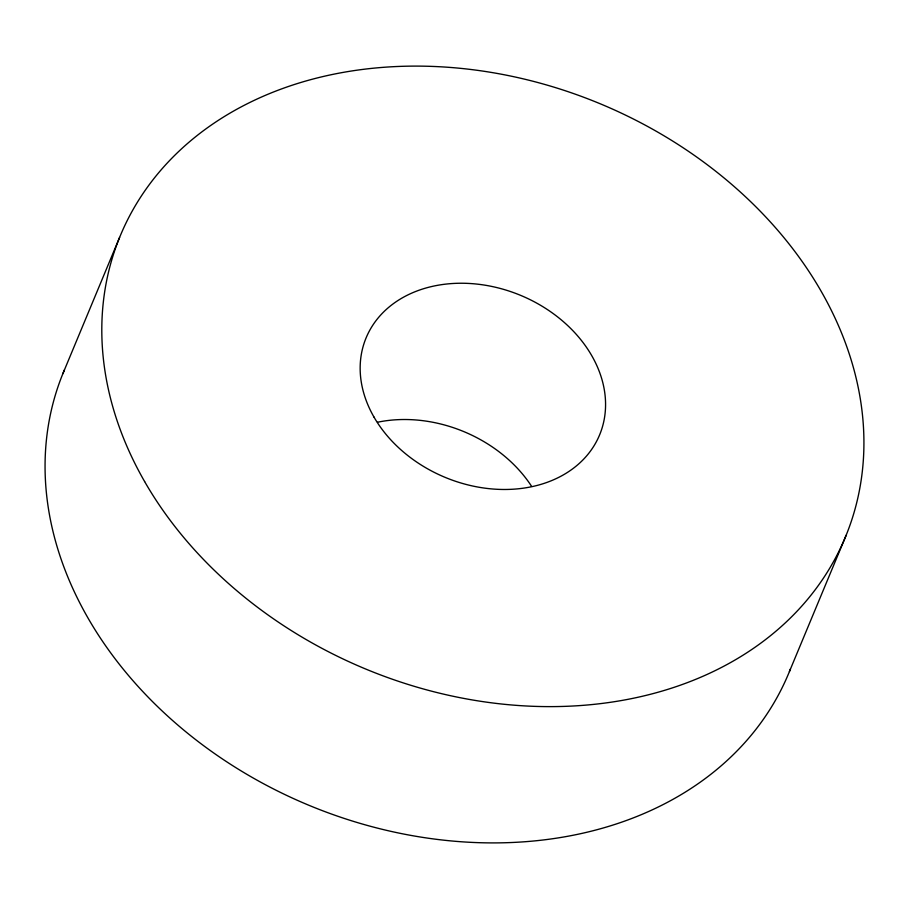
<?xml version="1.0" encoding="UTF-8"?>
<svg xmlns="http://www.w3.org/2000/svg" width="909" height="909" viewBox="0 0 909 909"><rect width="100%" height="100%" fill="white"/><g stroke="black" fill="none" stroke-linecap="round" stroke-linejoin="round"><path stroke-width="1.36" d="M62.846 373.735L119.579 237.454M789.421 671.546L846.154 535.265M790.455 668.967A392.62 305.992 22.6 0 1 310.253 805.84A392.62 305.992 22.6 0 1 64.448 369.872M377.496 422.242A126.431 98.524 22.6 0 1 531.515 486.213M144.622 481.554A392.62 305.992 22.6 0 0 803.988 603.576A392.62 305.992 22.6 0 0 499.973 73.947A392.62 305.992 22.6 0 0 144.622 481.554M373.951 417.015A126.431 98.524 22.6 0 0 586.271 456.307A126.431 98.524 22.6 0 0 488.372 285.767A126.431 98.524 22.6 0 0 373.951 417.015"/></g></svg>
